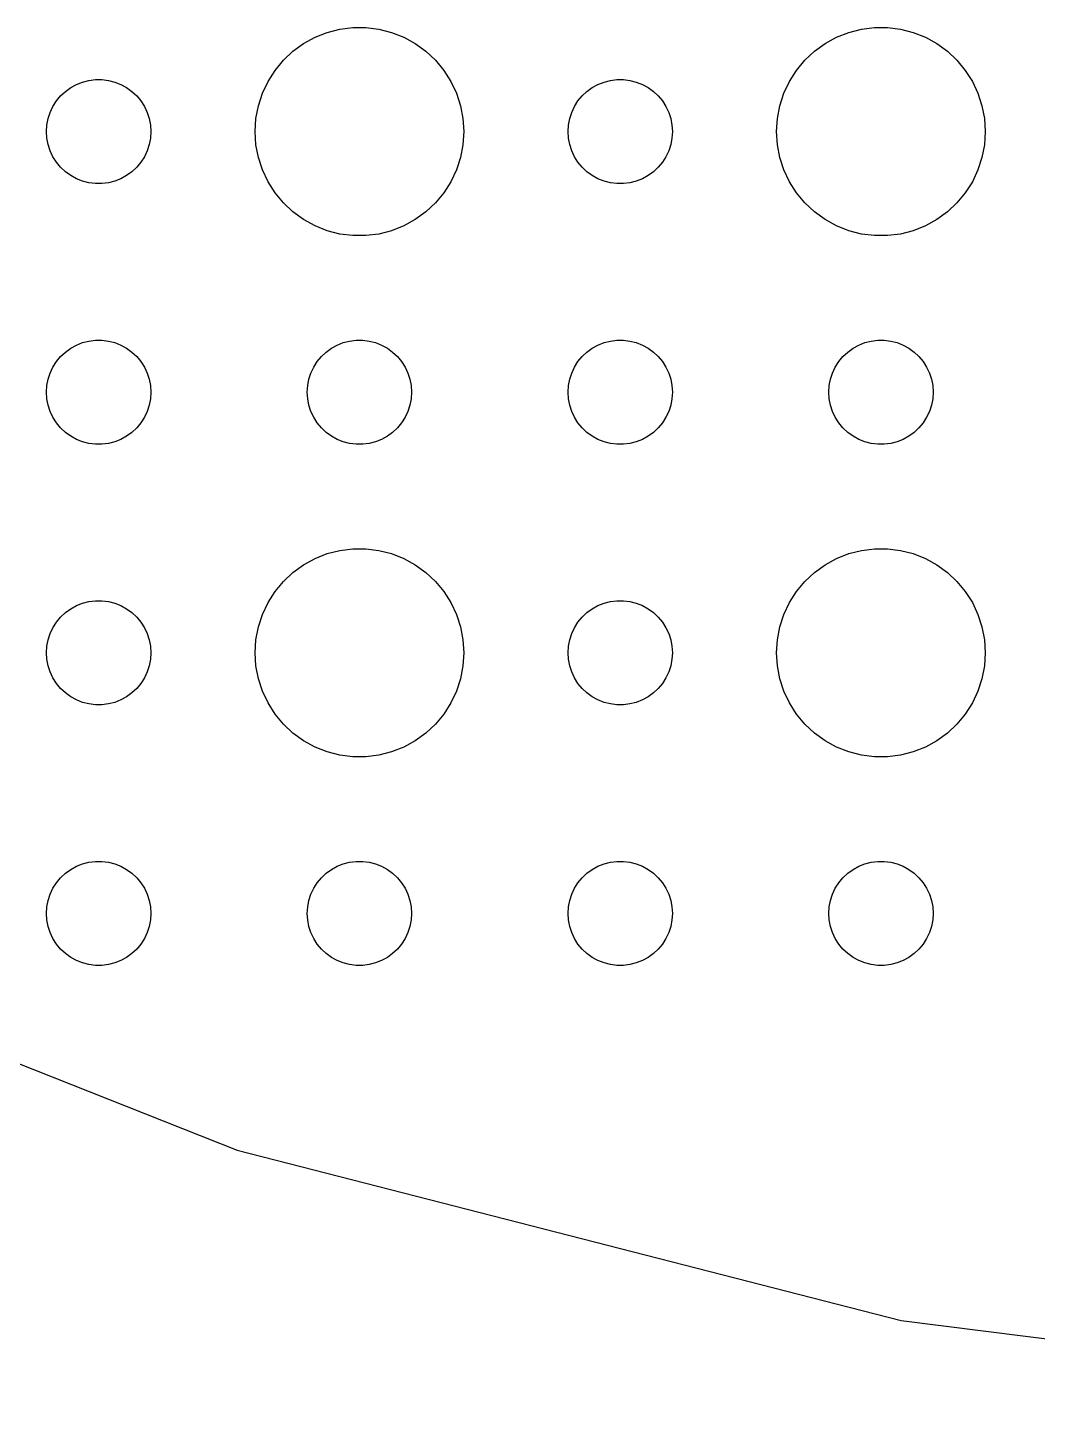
# Model space of a CAD drawing. Header units: metres. Extents: x -157 to 157, y -157 to 157.
# Drawn here: x -54.54 to -25.5, y -156.69 to -117.01 of the extents above; entities that cross this region are included whole.
import ezdxf

# ---------------------------------------------------------------- set-up
doc = ezdxf.new("R2010")
doc.units = ezdxf.units.M

msp = doc.modelspace()

# ---------------------------------------------------------------- linework, layer by layer
for p, q in [((-45.927, -117.147), (-45.5621, -117.053)), ((-45.5621, -117.053), (-45.1884, -117.006)), ((-45.1884, -117.006), (-44.8116, -117.006)), ((-44.8116, -117.006), (-44.4379, -117.053)), ((-44.4379, -117.053), (-44.0729, -117.147)), ((-30.927, -117.147), (-30.5621, -117.053)), ((-30.5621, -117.053), (-30.1884, -117.006)), ((-30.1884, -117.006), (-29.8116, -117.006)), ((-29.8116, -117.006), (-29.4379, -117.053)), ((-29.4379, -117.053), (-29.0729, -117.147)), ((-46.6075, -117.467), (-46.2773, -117.286)), ((-46.2773, -117.286), (-45.927, -117.147)), ((-44.0729, -117.147), (-43.7227, -117.286)), ((-43.7227, -117.286), (-43.3925, -117.467)), ((-31.6075, -117.467), (-31.2773, -117.286)), ((-31.2773, -117.286), (-30.927, -117.147)), ((-29.0729, -117.147), (-28.7227, -117.286)), ((-28.7227, -117.286), (-28.3925, -117.467)), ((-47.1869, -117.946), (-46.9123, -117.688)), ((-46.9123, -117.688), (-46.6075, -117.467)), ((-43.3925, -117.467), (-43.0877, -117.688)), ((-43.0877, -117.688), (-42.8131, -117.946)), ((-32.1869, -117.946), (-31.9123, -117.688)), ((-31.9123, -117.688), (-31.6075, -117.467)), ((-28.3925, -117.467), (-28.0877, -117.688)), ((-28.0877, -117.688), (-27.8131, -117.946)), ((-47.6289, -118.555), (-47.427, -118.237)), ((-47.427, -118.237), (-47.1869, -117.946)), ((-42.8131, -117.946), (-42.5729, -118.237)), ((-42.5729, -118.237), (-42.3711, -118.555)), ((-32.6289, -118.555), (-32.427, -118.237)), ((-32.427, -118.237), (-32.1869, -117.946)), ((-27.8131, -117.946), (-27.5729, -118.237)), ((-27.5729, -118.237), (-27.3711, -118.555)), ((-53.3037, -118.734), (-53.1387, -118.643)), ((-53.1387, -118.643), (-52.9635, -118.573)), ((-52.9635, -118.573), (-52.7811, -118.527)), ((-52.7811, -118.527), (-52.5942, -118.503)), ((-52.5942, -118.503), (-52.4058, -118.503)), ((-52.4058, -118.503), (-52.2189, -118.527)), ((-52.2189, -118.527), (-52.0365, -118.573)), ((-52.0365, -118.573), (-51.8613, -118.643)), ((-51.8613, -118.643), (-51.6963, -118.734)), ((-47.7893, -118.896), (-47.6289, -118.555)), ((-42.3711, -118.555), (-42.2107, -118.896)), ((-38.3037, -118.734), (-38.1387, -118.643)), ((-38.1387, -118.643), (-37.9635, -118.573)), ((-37.9635, -118.573), (-37.7811, -118.527)), ((-37.7811, -118.527), (-37.5942, -118.503)), ((-37.5942, -118.503), (-37.4058, -118.503)), ((-37.4058, -118.503), (-37.2189, -118.527)), ((-37.2189, -118.527), (-37.0365, -118.573)), ((-37.0365, -118.573), (-36.8613, -118.643)), ((-36.8613, -118.643), (-36.6963, -118.734)), ((-32.7893, -118.896), (-32.6289, -118.555)), ((-27.3711, -118.555), (-27.2107, -118.896)), ((-53.7135, -119.118), (-53.5934, -118.973)), ((-53.5934, -118.973), (-53.4561, -118.844)), ((-53.4561, -118.844), (-53.3037, -118.734)), ((-51.6963, -118.734), (-51.5439, -118.844)), ((-51.5439, -118.844), (-51.4065, -118.973)), ((-51.4065, -118.973), (-51.2865, -119.118)), ((-47.9057, -119.254), (-47.7893, -118.896)), ((-42.2107, -118.896), (-42.0942, -119.254)), ((-38.7135, -119.118), (-38.5934, -118.973)), ((-38.5934, -118.973), (-38.4561, -118.844)), ((-38.4561, -118.844), (-38.3037, -118.734)), ((-36.6963, -118.734), (-36.5439, -118.844)), ((-36.5439, -118.844), (-36.4065, -118.973)), ((-36.4065, -118.973), (-36.2865, -119.118)), ((-32.9057, -119.254), (-32.7893, -118.896)), ((-27.2107, -118.896), (-27.0942, -119.254)), ((-53.9529, -119.627), (-53.8947, -119.448)), ((-53.8947, -119.448), (-53.8145, -119.277)), ((-53.8145, -119.277), (-53.7135, -119.118)), ((-51.2865, -119.118), (-51.1855, -119.277)), ((-51.1855, -119.277), (-51.1053, -119.448)), ((-51.1053, -119.448), (-51.0471, -119.627)), ((-47.9763, -119.624), (-47.9057, -119.254)), ((-42.0942, -119.254), (-42.0237, -119.624)), ((-38.9529, -119.627), (-38.8947, -119.448)), ((-38.8947, -119.448), (-38.8145, -119.277)), ((-38.8145, -119.277), (-38.7135, -119.118)), ((-36.2865, -119.118), (-36.1855, -119.277)), ((-36.1855, -119.277), (-36.1053, -119.448)), ((-36.1053, -119.448), (-36.0471, -119.627)), ((-32.9763, -119.624), (-32.9057, -119.254)), ((-27.0942, -119.254), (-27.0237, -119.624)), ((-54, -120), (-53.9882, -119.812)), ((-53.9882, -119.812), (-53.9529, -119.627)), ((-51.0471, -119.627), (-51.0118, -119.812)), ((-51.0118, -119.812), (-51, -120)), ((-48, -120), (-47.9763, -119.624)), ((-42.0237, -119.624), (-42, -120)), ((-39, -120), (-38.9882, -119.812)), ((-38.9882, -119.812), (-38.9529, -119.627)), ((-36.0471, -119.627), (-36.0118, -119.812)), ((-36.0118, -119.812), (-36, -120)), ((-33, -120), (-32.9763, -119.624)), ((-27.0237, -119.624), (-27, -120)), ((-53.9882, -120.188), (-54, -120)), ((-53.9529, -120.373), (-53.9882, -120.188)), ((-51.0118, -120.188), (-51.0471, -120.373)), ((-51, -120), (-51.0118, -120.188)), ((-47.9763, -120.376), (-48, -120)), ((-42, -120), (-42.0237, -120.376)), ((-38.9882, -120.188), (-39, -120)), ((-38.9529, -120.373), (-38.9882, -120.188)), ((-36.0118, -120.188), (-36.0471, -120.373)), ((-36, -120), (-36.0118, -120.188)), ((-32.9763, -120.376), (-33, -120)), ((-27, -120), (-27.0237, -120.376)), ((-53.8947, -120.552), (-53.9529, -120.373)), ((-53.8145, -120.723), (-53.8947, -120.552)), ((-51.1053, -120.552), (-51.1855, -120.723)), ((-51.0471, -120.373), (-51.1053, -120.552)), ((-47.9057, -120.746), (-47.9763, -120.376)), ((-42.0237, -120.376), (-42.0942, -120.746)), ((-38.8947, -120.552), (-38.9529, -120.373)), ((-38.8145, -120.723), (-38.8947, -120.552)), ((-36.1053, -120.552), (-36.1855, -120.723)), ((-36.0471, -120.373), (-36.1053, -120.552)), ((-32.9057, -120.746), (-32.9763, -120.376)), ((-27.0237, -120.376), (-27.0942, -120.746)), ((-53.7135, -120.882), (-53.8145, -120.723)), ((-53.5934, -121.027), (-53.7135, -120.882)), ((-53.4561, -121.156), (-53.5934, -121.027)), ((-51.4065, -121.027), (-51.5439, -121.156)), ((-51.2865, -120.882), (-51.4065, -121.027)), ((-51.1855, -120.723), (-51.2865, -120.882)), ((-47.7893, -121.104), (-47.9057, -120.746)), ((-42.0942, -120.746), (-42.2107, -121.104)), ((-38.7135, -120.882), (-38.8145, -120.723)), ((-38.5934, -121.027), (-38.7135, -120.882)), ((-38.4561, -121.156), (-38.5934, -121.027)), ((-36.4065, -121.027), (-36.5439, -121.156)), ((-36.2865, -120.882), (-36.4065, -121.027)), ((-36.1855, -120.723), (-36.2865, -120.882)), ((-32.7893, -121.104), (-32.9057, -120.746)), ((-27.0942, -120.746), (-27.2107, -121.104)), ((-53.3037, -121.266), (-53.4561, -121.156)), ((-53.1387, -121.357), (-53.3037, -121.266)), ((-52.9635, -121.427), (-53.1387, -121.357)), ((-52.7811, -121.473), (-52.9635, -121.427)), ((-52.0365, -121.427), (-52.2189, -121.473)), ((-51.8613, -121.357), (-52.0365, -121.427)), ((-51.6963, -121.266), (-51.8613, -121.357)), ((-51.5439, -121.156), (-51.6963, -121.266)), ((-47.6289, -121.445), (-47.7893, -121.104)), ((-42.2107, -121.104), (-42.3711, -121.445)), ((-38.3037, -121.266), (-38.4561, -121.156)), ((-38.1387, -121.357), (-38.3037, -121.266)), ((-37.9635, -121.427), (-38.1387, -121.357)), ((-37.7811, -121.473), (-37.9635, -121.427)), ((-37.0365, -121.427), (-37.2189, -121.473)), ((-36.8613, -121.357), (-37.0365, -121.427)), ((-36.6963, -121.266), (-36.8613, -121.357)), ((-36.5439, -121.156), (-36.6963, -121.266)), ((-32.6289, -121.445), (-32.7893, -121.104)), ((-27.2107, -121.104), (-27.3711, -121.445)), ((-52.5942, -121.497), (-52.7811, -121.473)), ((-52.4058, -121.497), (-52.5942, -121.497)), ((-52.2189, -121.473), (-52.4058, -121.497)), ((-47.427, -121.763), (-47.6289, -121.445)), ((-47.1869, -122.054), (-47.427, -121.763)), ((-42.5729, -121.763), (-42.8131, -122.054)), ((-42.3711, -121.445), (-42.5729, -121.763)), ((-37.5942, -121.497), (-37.7811, -121.473)), ((-37.4058, -121.497), (-37.5942, -121.497)), ((-37.2189, -121.473), (-37.4058, -121.497)), ((-32.427, -121.763), (-32.6289, -121.445)), ((-32.1869, -122.054), (-32.427, -121.763)), ((-27.5729, -121.763), (-27.8131, -122.054)), ((-27.3711, -121.445), (-27.5729, -121.763)), ((-46.9123, -122.312), (-47.1869, -122.054)), ((-42.8131, -122.054), (-43.0877, -122.312)), ((-31.9123, -122.312), (-32.1869, -122.054)), ((-27.8131, -122.054), (-28.0877, -122.312)), ((-46.6075, -122.533), (-46.9123, -122.312)), ((-46.2773, -122.714), (-46.6075, -122.533)), ((-43.3925, -122.533), (-43.7227, -122.714)), ((-43.0877, -122.312), (-43.3925, -122.533)), ((-31.6075, -122.533), (-31.9123, -122.312)), ((-31.2773, -122.714), (-31.6075, -122.533)), ((-28.3925, -122.533), (-28.7227, -122.714)), ((-28.0877, -122.312), (-28.3925, -122.533)), ((-45.927, -122.853), (-46.2773, -122.714)), ((-45.5621, -122.947), (-45.927, -122.853)), ((-45.1884, -122.994), (-45.5621, -122.947)), ((-44.8116, -122.994), (-45.1884, -122.994)), ((-44.4379, -122.947), (-44.8116, -122.994)), ((-44.0729, -122.853), (-44.4379, -122.947)), ((-43.7227, -122.714), (-44.0729, -122.853)), ((-30.927, -122.853), (-31.2773, -122.714)), ((-30.5621, -122.947), (-30.927, -122.853)), ((-30.1884, -122.994), (-30.5621, -122.947)), ((-29.8116, -122.994), (-30.1884, -122.994)), ((-29.4379, -122.947), (-29.8116, -122.994)), ((-29.0729, -122.853), (-29.4379, -122.947)), ((-28.7227, -122.714), (-29.0729, -122.853)), ((-53.3037, -126.234), (-53.1387, -126.143)), ((-53.1387, -126.143), (-52.9635, -126.073)), ((-52.9635, -126.073), (-52.7811, -126.027)), ((-52.7811, -126.027), (-52.5942, -126.003)), ((-52.5942, -126.003), (-52.4058, -126.003)), ((-52.4058, -126.003), (-52.2189, -126.027)), ((-52.2189, -126.027), (-52.0365, -126.073)), ((-52.0365, -126.073), (-51.8613, -126.143)), ((-51.8613, -126.143), (-51.6963, -126.234)), ((-45.8037, -126.234), (-45.6387, -126.143)), ((-45.6387, -126.143), (-45.4635, -126.073)), ((-45.4635, -126.073), (-45.2811, -126.027)), ((-45.2811, -126.027), (-45.0942, -126.003)), ((-45.0942, -126.003), (-44.9058, -126.003)), ((-44.9058, -126.003), (-44.7189, -126.027)), ((-44.7189, -126.027), (-44.5365, -126.073)), ((-44.5365, -126.073), (-44.3613, -126.143)), ((-44.3613, -126.143), (-44.1963, -126.234)), ((-38.3037, -126.234), (-38.1387, -126.143)), ((-38.1387, -126.143), (-37.9635, -126.073)), ((-37.9635, -126.073), (-37.7811, -126.027)), ((-37.7811, -126.027), (-37.5942, -126.003)), ((-37.5942, -126.003), (-37.4058, -126.003)), ((-37.4058, -126.003), (-37.2189, -126.027)), ((-37.2189, -126.027), (-37.0365, -126.073)), ((-37.0365, -126.073), (-36.8613, -126.143)), ((-36.8613, -126.143), (-36.6963, -126.234)), ((-30.8037, -126.234), (-30.6387, -126.143)), ((-30.6387, -126.143), (-30.4635, -126.073)), ((-30.4635, -126.073), (-30.2811, -126.027)), ((-30.2811, -126.027), (-30.0942, -126.003)), ((-30.0942, -126.003), (-29.9058, -126.003)), ((-29.9058, -126.003), (-29.7189, -126.027)), ((-29.7189, -126.027), (-29.5365, -126.073)), ((-29.5365, -126.073), (-29.3613, -126.143)), ((-29.3613, -126.143), (-29.1963, -126.234)), ((-53.7135, -126.618), (-53.5934, -126.473)), ((-53.5934, -126.473), (-53.4561, -126.344)), ((-53.4561, -126.344), (-53.3037, -126.234)), ((-51.6963, -126.234), (-51.5439, -126.344)), ((-51.5439, -126.344), (-51.4065, -126.473)), ((-51.4065, -126.473), (-51.2865, -126.618)), ((-46.2135, -126.618), (-46.0934, -126.473)), ((-46.0934, -126.473), (-45.9561, -126.344)), ((-45.9561, -126.344), (-45.8037, -126.234)), ((-44.1963, -126.234), (-44.0439, -126.344)), ((-44.0439, -126.344), (-43.9065, -126.473)), ((-43.9065, -126.473), (-43.7865, -126.618)), ((-38.7135, -126.618), (-38.5934, -126.473)), ((-38.5934, -126.473), (-38.4561, -126.344)), ((-38.4561, -126.344), (-38.3037, -126.234)), ((-36.6963, -126.234), (-36.5439, -126.344)), ((-36.5439, -126.344), (-36.4065, -126.473)), ((-36.4065, -126.473), (-36.2865, -126.618)), ((-31.2135, -126.618), (-31.0934, -126.473)), ((-31.0934, -126.473), (-30.9561, -126.344)), ((-30.9561, -126.344), (-30.8037, -126.234)), ((-29.1963, -126.234), (-29.0439, -126.344)), ((-29.0439, -126.344), (-28.9065, -126.473)), ((-28.9065, -126.473), (-28.7865, -126.618)), ((-53.9529, -127.127), (-53.8947, -126.948)), ((-53.8947, -126.948), (-53.8145, -126.777)), ((-53.8145, -126.777), (-53.7135, -126.618)), ((-51.2865, -126.618), (-51.1855, -126.777)), ((-51.1855, -126.777), (-51.1053, -126.948)), ((-51.1053, -126.948), (-51.0471, -127.127)), ((-46.4529, -127.127), (-46.3947, -126.948)), ((-46.3947, -126.948), (-46.3145, -126.777)), ((-46.3145, -126.777), (-46.2135, -126.618)), ((-43.7865, -126.618), (-43.6855, -126.777)), ((-43.6855, -126.777), (-43.6053, -126.948)), ((-43.6053, -126.948), (-43.5471, -127.127)), ((-38.9529, -127.127), (-38.8947, -126.948)), ((-38.8947, -126.948), (-38.8145, -126.777)), ((-38.8145, -126.777), (-38.7135, -126.618)), ((-36.2865, -126.618), (-36.1855, -126.777)), ((-36.1855, -126.777), (-36.1053, -126.948)), ((-36.1053, -126.948), (-36.0471, -127.127)), ((-31.4529, -127.127), (-31.3947, -126.948)), ((-31.3947, -126.948), (-31.3145, -126.777)), ((-31.3145, -126.777), (-31.2135, -126.618)), ((-28.7865, -126.618), (-28.6855, -126.777)), ((-28.6855, -126.777), (-28.6053, -126.948)), ((-28.6053, -126.948), (-28.5471, -127.127)), ((-54, -127.5), (-53.9882, -127.312)), ((-53.9882, -127.312), (-53.9529, -127.127)), ((-51.0471, -127.127), (-51.0118, -127.312)), ((-51.0118, -127.312), (-51, -127.5)), ((-46.5, -127.5), (-46.4882, -127.312)), ((-46.4882, -127.312), (-46.4529, -127.127)), ((-43.5471, -127.127), (-43.5118, -127.312)), ((-43.5118, -127.312), (-43.5, -127.5)), ((-39, -127.5), (-38.9882, -127.312)), ((-38.9882, -127.312), (-38.9529, -127.127)), ((-36.0471, -127.127), (-36.0118, -127.312)), ((-36.0118, -127.312), (-36, -127.5)), ((-31.5, -127.5), (-31.4882, -127.312)), ((-31.4882, -127.312), (-31.4529, -127.127)), ((-28.5471, -127.127), (-28.5118, -127.312)), ((-28.5118, -127.312), (-28.5, -127.5)), ((-53.9882, -127.688), (-54, -127.5)), ((-53.9529, -127.873), (-53.9882, -127.688)), ((-51.0118, -127.688), (-51.0471, -127.873)), ((-51, -127.5), (-51.0118, -127.688)), ((-46.4882, -127.688), (-46.5, -127.5)), ((-46.4529, -127.873), (-46.4882, -127.688)), ((-43.5118, -127.688), (-43.5471, -127.873)), ((-43.5, -127.5), (-43.5118, -127.688)), ((-38.9882, -127.688), (-39, -127.5)), ((-38.9529, -127.873), (-38.9882, -127.688)), ((-36.0118, -127.688), (-36.0471, -127.873)), ((-36, -127.5), (-36.0118, -127.688)), ((-31.4882, -127.688), (-31.5, -127.5)), ((-31.4529, -127.873), (-31.4882, -127.688)), ((-28.5118, -127.688), (-28.5471, -127.873)), ((-28.5, -127.5), (-28.5118, -127.688)), ((-53.8947, -128.052), (-53.9529, -127.873)), ((-53.8145, -128.223), (-53.8947, -128.052)), ((-51.1053, -128.052), (-51.1855, -128.223)), ((-51.0471, -127.873), (-51.1053, -128.052)), ((-46.3947, -128.052), (-46.4529, -127.873)), ((-46.3145, -128.223), (-46.3947, -128.052)), ((-43.6053, -128.052), (-43.6855, -128.223)), ((-43.5471, -127.873), (-43.6053, -128.052)), ((-38.8947, -128.052), (-38.9529, -127.873)), ((-38.8145, -128.223), (-38.8947, -128.052)), ((-36.1053, -128.052), (-36.1855, -128.223)), ((-36.0471, -127.873), (-36.1053, -128.052)), ((-31.3947, -128.052), (-31.4529, -127.873)), ((-31.3145, -128.223), (-31.3947, -128.052)), ((-28.6053, -128.052), (-28.6855, -128.223)), ((-28.5471, -127.873), (-28.6053, -128.052)), ((-53.7135, -128.382), (-53.8145, -128.223)), ((-53.5934, -128.527), (-53.7135, -128.382)), ((-53.4561, -128.656), (-53.5934, -128.527)), ((-51.4065, -128.527), (-51.5439, -128.656)), ((-51.2865, -128.382), (-51.4065, -128.527)), ((-51.1855, -128.223), (-51.2865, -128.382)), ((-46.2135, -128.382), (-46.3145, -128.223)), ((-46.0934, -128.527), (-46.2135, -128.382)), ((-45.9561, -128.656), (-46.0934, -128.527)), ((-43.9065, -128.527), (-44.0439, -128.656)), ((-43.7865, -128.382), (-43.9065, -128.527)), ((-43.6855, -128.223), (-43.7865, -128.382)), ((-38.7135, -128.382), (-38.8145, -128.223)), ((-38.5934, -128.527), (-38.7135, -128.382)), ((-38.4561, -128.656), (-38.5934, -128.527)), ((-36.4065, -128.527), (-36.5439, -128.656)), ((-36.2865, -128.382), (-36.4065, -128.527)), ((-36.1855, -128.223), (-36.2865, -128.382)), ((-31.2135, -128.382), (-31.3145, -128.223)), ((-31.0934, -128.527), (-31.2135, -128.382)), ((-30.9561, -128.656), (-31.0934, -128.527)), ((-28.9065, -128.527), (-29.0439, -128.656)), ((-28.7865, -128.382), (-28.9065, -128.527)), ((-28.6855, -128.223), (-28.7865, -128.382)), ((-53.3037, -128.766), (-53.4561, -128.656)), ((-53.1387, -128.857), (-53.3037, -128.766)), ((-52.9635, -128.927), (-53.1387, -128.857)), ((-52.7811, -128.973), (-52.9635, -128.927)), ((-52.0365, -128.927), (-52.2189, -128.973)), ((-51.8613, -128.857), (-52.0365, -128.927)), ((-51.6963, -128.766), (-51.8613, -128.857)), ((-51.5439, -128.656), (-51.6963, -128.766)), ((-45.8037, -128.766), (-45.9561, -128.656)), ((-45.6387, -128.857), (-45.8037, -128.766)), ((-45.4635, -128.927), (-45.6387, -128.857)), ((-45.2811, -128.973), (-45.4635, -128.927)), ((-44.5365, -128.927), (-44.7189, -128.973)), ((-44.3613, -128.857), (-44.5365, -128.927)), ((-44.1963, -128.766), (-44.3613, -128.857)), ((-44.0439, -128.656), (-44.1963, -128.766)), ((-38.3037, -128.766), (-38.4561, -128.656)), ((-38.1387, -128.857), (-38.3037, -128.766)), ((-37.9635, -128.927), (-38.1387, -128.857)), ((-37.7811, -128.973), (-37.9635, -128.927)), ((-37.0365, -128.927), (-37.2189, -128.973)), ((-36.8613, -128.857), (-37.0365, -128.927)), ((-36.6963, -128.766), (-36.8613, -128.857)), ((-36.5439, -128.656), (-36.6963, -128.766)), ((-30.8037, -128.766), (-30.9561, -128.656)), ((-30.6387, -128.857), (-30.8037, -128.766)), ((-30.4635, -128.927), (-30.6387, -128.857)), ((-30.2811, -128.973), (-30.4635, -128.927)), ((-29.5365, -128.927), (-29.7189, -128.973)), ((-29.3613, -128.857), (-29.5365, -128.927)), ((-29.1963, -128.766), (-29.3613, -128.857)), ((-29.0439, -128.656), (-29.1963, -128.766)), ((-52.5942, -128.997), (-52.7811, -128.973)), ((-52.4058, -128.997), (-52.5942, -128.997)), ((-52.2189, -128.973), (-52.4058, -128.997)), ((-45.0942, -128.997), (-45.2811, -128.973)), ((-44.9058, -128.997), (-45.0942, -128.997)), ((-44.7189, -128.973), (-44.9058, -128.997)), ((-37.5942, -128.997), (-37.7811, -128.973)), ((-37.4058, -128.997), (-37.5942, -128.997)), ((-37.2189, -128.973), (-37.4058, -128.997)), ((-30.0942, -128.997), (-30.2811, -128.973)), ((-29.9058, -128.997), (-30.0942, -128.997)), ((-29.7189, -128.973), (-29.9058, -128.997)), ((-46.2773, -132.286), (-45.927, -132.147)), ((-45.927, -132.147), (-45.5621, -132.053)), ((-45.5621, -132.053), (-45.1884, -132.006)), ((-45.1884, -132.006), (-44.8116, -132.006)), ((-44.8116, -132.006), (-44.4379, -132.053)), ((-44.4379, -132.053), (-44.0729, -132.147)), ((-44.0729, -132.147), (-43.7227, -132.286)), ((-31.2773, -132.286), (-30.927, -132.147)), ((-30.927, -132.147), (-30.5621, -132.053)), ((-30.5621, -132.053), (-30.1884, -132.006)), ((-30.1884, -132.006), (-29.8116, -132.006)), ((-29.8116, -132.006), (-29.4379, -132.053)), ((-29.4379, -132.053), (-29.0729, -132.147)), ((-29.0729, -132.147), (-28.7227, -132.286)), ((-46.9123, -132.688), (-46.6075, -132.467)), ((-46.6075, -132.467), (-46.2773, -132.286)), ((-43.7227, -132.286), (-43.3925, -132.467)), ((-43.3925, -132.467), (-43.0877, -132.688)), ((-31.9123, -132.688), (-31.6075, -132.467)), ((-31.6075, -132.467), (-31.2773, -132.286)), ((-28.7227, -132.286), (-28.3925, -132.467)), ((-28.3925, -132.467), (-28.0877, -132.688)), ((-47.1869, -132.946), (-46.9123, -132.688)), ((-43.0877, -132.688), (-42.8131, -132.946)), ((-32.1869, -132.946), (-31.9123, -132.688)), ((-28.0877, -132.688), (-27.8131, -132.946)), ((-47.6289, -133.555), (-47.427, -133.237)), ((-47.427, -133.237), (-47.1869, -132.946)), ((-42.8131, -132.946), (-42.5729, -133.237)), ((-42.5729, -133.237), (-42.3711, -133.555)), ((-32.6289, -133.555), (-32.427, -133.237)), ((-32.427, -133.237), (-32.1869, -132.946)), ((-27.8131, -132.946), (-27.5729, -133.237)), ((-27.5729, -133.237), (-27.3711, -133.555)), ((-53.4561, -133.844), (-53.3037, -133.734)), ((-53.3037, -133.734), (-53.1387, -133.643)), ((-53.1387, -133.643), (-52.9635, -133.573)), ((-52.9635, -133.573), (-52.7811, -133.527)), ((-52.7811, -133.527), (-52.5942, -133.503)), ((-52.5942, -133.503), (-52.4058, -133.503)), ((-52.4058, -133.503), (-52.2189, -133.527)), ((-52.2189, -133.527), (-52.0365, -133.573)), ((-52.0365, -133.573), (-51.8613, -133.643)), ((-51.8613, -133.643), (-51.6963, -133.734)), ((-51.6963, -133.734), (-51.5439, -133.844)), ((-47.7893, -133.896), (-47.6289, -133.555)), ((-42.3711, -133.555), (-42.2107, -133.896)), ((-38.4561, -133.844), (-38.3037, -133.734)), ((-38.3037, -133.734), (-38.1387, -133.643)), ((-38.1387, -133.643), (-37.9635, -133.573)), ((-37.9635, -133.573), (-37.7811, -133.527)), ((-37.7811, -133.527), (-37.5942, -133.503)), ((-37.5942, -133.503), (-37.4058, -133.503)), ((-37.4058, -133.503), (-37.2189, -133.527)), ((-37.2189, -133.527), (-37.0365, -133.573)), ((-37.0365, -133.573), (-36.8613, -133.643)), ((-36.8613, -133.643), (-36.6963, -133.734)), ((-36.6963, -133.734), (-36.5439, -133.844)), ((-32.7893, -133.896), (-32.6289, -133.555)), ((-27.3711, -133.555), (-27.2107, -133.896)), ((-53.8145, -134.277), (-53.7135, -134.118)), ((-53.7135, -134.118), (-53.5934, -133.973)), ((-53.5934, -133.973), (-53.4561, -133.844)), ((-51.5439, -133.844), (-51.4065, -133.973)), ((-51.4065, -133.973), (-51.2865, -134.118)), ((-51.2865, -134.118), (-51.1855, -134.277)), ((-47.9057, -134.254), (-47.7893, -133.896)), ((-42.2107, -133.896), (-42.0942, -134.254)), ((-38.8145, -134.277), (-38.7135, -134.118)), ((-38.7135, -134.118), (-38.5934, -133.973)), ((-38.5934, -133.973), (-38.4561, -133.844)), ((-36.5439, -133.844), (-36.4065, -133.973)), ((-36.4065, -133.973), (-36.2865, -134.118)), ((-36.2865, -134.118), (-36.1855, -134.277)), ((-32.9057, -134.254), (-32.7893, -133.896)), ((-27.2107, -133.896), (-27.0942, -134.254)), ((-53.9529, -134.627), (-53.8947, -134.448)), ((-53.8947, -134.448), (-53.8145, -134.277)), ((-51.1855, -134.277), (-51.1053, -134.448)), ((-51.1053, -134.448), (-51.0471, -134.627)), ((-47.9763, -134.624), (-47.9057, -134.254)), ((-42.0942, -134.254), (-42.0237, -134.624)), ((-38.9529, -134.627), (-38.8947, -134.448)), ((-38.8947, -134.448), (-38.8145, -134.277)), ((-36.1855, -134.277), (-36.1053, -134.448)), ((-36.1053, -134.448), (-36.0471, -134.627)), ((-32.9763, -134.624), (-32.9057, -134.254)), ((-27.0942, -134.254), (-27.0237, -134.624)), ((-54, -135), (-53.9882, -134.812)), ((-53.9882, -134.812), (-53.9529, -134.627)), ((-51.0471, -134.627), (-51.0118, -134.812)), ((-51.0118, -134.812), (-51, -135)), ((-48, -135), (-47.9763, -134.624)), ((-42.0237, -134.624), (-42, -135)), ((-39, -135), (-38.9882, -134.812)), ((-38.9882, -134.812), (-38.9529, -134.627)), ((-36.0471, -134.627), (-36.0118, -134.812)), ((-36.0118, -134.812), (-36, -135)), ((-33, -135), (-32.9763, -134.624)), ((-27.0237, -134.624), (-27, -135)), ((-53.9882, -135.188), (-54, -135)), ((-53.9529, -135.373), (-53.9882, -135.188)), ((-51.0118, -135.188), (-51.0471, -135.373)), ((-51, -135), (-51.0118, -135.188)), ((-47.9763, -135.376), (-48, -135)), ((-42, -135), (-42.0237, -135.376)), ((-38.9882, -135.188), (-39, -135)), ((-38.9529, -135.373), (-38.9882, -135.188)), ((-36.0118, -135.188), (-36.0471, -135.373)), ((-36, -135), (-36.0118, -135.188)), ((-32.9763, -135.376), (-33, -135)), ((-27, -135), (-27.0237, -135.376)), ((-53.8947, -135.552), (-53.9529, -135.373)), ((-53.8145, -135.723), (-53.8947, -135.552)), ((-51.1053, -135.552), (-51.1855, -135.723)), ((-51.0471, -135.373), (-51.1053, -135.552)), ((-47.9057, -135.746), (-47.9763, -135.376)), ((-42.0237, -135.376), (-42.0942, -135.746)), ((-38.8947, -135.552), (-38.9529, -135.373)), ((-38.8145, -135.723), (-38.8947, -135.552)), ((-36.1053, -135.552), (-36.1855, -135.723)), ((-36.0471, -135.373), (-36.1053, -135.552)), ((-32.9057, -135.746), (-32.9763, -135.376)), ((-27.0237, -135.376), (-27.0942, -135.746)), ((-53.7135, -135.882), (-53.8145, -135.723)), ((-53.5934, -136.027), (-53.7135, -135.882)), ((-53.4561, -136.156), (-53.5934, -136.027)), ((-51.4065, -136.027), (-51.5439, -136.156)), ((-51.2865, -135.882), (-51.4065, -136.027)), ((-51.1855, -135.723), (-51.2865, -135.882)), ((-47.7893, -136.104), (-47.9057, -135.746)), ((-47.6289, -136.445), (-47.7893, -136.104)), ((-42.2107, -136.104), (-42.3711, -136.445)), ((-42.0942, -135.746), (-42.2107, -136.104)), ((-38.7135, -135.882), (-38.8145, -135.723)), ((-38.5934, -136.027), (-38.7135, -135.882)), ((-38.4561, -136.156), (-38.5934, -136.027)), ((-36.4065, -136.027), (-36.5439, -136.156)), ((-36.2865, -135.882), (-36.4065, -136.027)), ((-36.1855, -135.723), (-36.2865, -135.882)), ((-32.7893, -136.104), (-32.9057, -135.746)), ((-32.6289, -136.445), (-32.7893, -136.104)), ((-27.2107, -136.104), (-27.3711, -136.445)), ((-27.0942, -135.746), (-27.2107, -136.104)), ((-53.3037, -136.266), (-53.4561, -136.156)), ((-53.1387, -136.357), (-53.3037, -136.266)), ((-52.9635, -136.427), (-53.1387, -136.357)), ((-52.7811, -136.473), (-52.9635, -136.427)), ((-52.5942, -136.497), (-52.7811, -136.473)), ((-52.4058, -136.497), (-52.5942, -136.497)), ((-52.2189, -136.473), (-52.4058, -136.497)), ((-52.0365, -136.427), (-52.2189, -136.473)), ((-51.8613, -136.357), (-52.0365, -136.427)), ((-51.6963, -136.266), (-51.8613, -136.357)), ((-51.5439, -136.156), (-51.6963, -136.266)), ((-47.427, -136.763), (-47.6289, -136.445)), ((-42.3711, -136.445), (-42.5729, -136.763)), ((-38.3037, -136.266), (-38.4561, -136.156)), ((-38.1387, -136.357), (-38.3037, -136.266)), ((-37.9635, -136.427), (-38.1387, -136.357)), ((-37.7811, -136.473), (-37.9635, -136.427)), ((-37.5942, -136.497), (-37.7811, -136.473)), ((-37.4058, -136.497), (-37.5942, -136.497)), ((-37.2189, -136.473), (-37.4058, -136.497)), ((-37.0365, -136.427), (-37.2189, -136.473)), ((-36.8613, -136.357), (-37.0365, -136.427)), ((-36.6963, -136.266), (-36.8613, -136.357)), ((-36.5439, -136.156), (-36.6963, -136.266)), ((-32.427, -136.763), (-32.6289, -136.445)), ((-27.3711, -136.445), (-27.5729, -136.763)), ((-47.1869, -137.054), (-47.427, -136.763)), ((-42.5729, -136.763), (-42.8131, -137.054)), ((-32.1869, -137.054), (-32.427, -136.763)), ((-27.5729, -136.763), (-27.8131, -137.054)), ((-46.9123, -137.312), (-47.1869, -137.054)), ((-42.8131, -137.054), (-43.0877, -137.312)), ((-31.9123, -137.312), (-32.1869, -137.054)), ((-27.8131, -137.054), (-28.0877, -137.312)), ((-46.6075, -137.533), (-46.9123, -137.312)), ((-46.2773, -137.714), (-46.6075, -137.533)), ((-43.3925, -137.533), (-43.7227, -137.714)), ((-43.0877, -137.312), (-43.3925, -137.533)), ((-31.6075, -137.533), (-31.9123, -137.312)), ((-31.2773, -137.714), (-31.6075, -137.533)), ((-28.3925, -137.533), (-28.7227, -137.714)), ((-28.0877, -137.312), (-28.3925, -137.533)), ((-45.927, -137.853), (-46.2773, -137.714)), ((-45.5621, -137.947), (-45.927, -137.853)), ((-45.1884, -137.994), (-45.5621, -137.947)), ((-44.8116, -137.994), (-45.1884, -137.994)), ((-44.4379, -137.947), (-44.8116, -137.994)), ((-44.0729, -137.853), (-44.4379, -137.947)), ((-43.7227, -137.714), (-44.0729, -137.853)), ((-30.927, -137.853), (-31.2773, -137.714)), ((-30.5621, -137.947), (-30.927, -137.853)), ((-30.1884, -137.994), (-30.5621, -137.947)), ((-29.8116, -137.994), (-30.1884, -137.994)), ((-29.4379, -137.947), (-29.8116, -137.994)), ((-29.0729, -137.853), (-29.4379, -137.947)), ((-28.7227, -137.714), (-29.0729, -137.853)), ((-53.4561, -141.344), (-53.3037, -141.234)), ((-53.3037, -141.234), (-53.1387, -141.143)), ((-53.1387, -141.143), (-52.9635, -141.073)), ((-52.9635, -141.073), (-52.7811, -141.027)), ((-52.7811, -141.027), (-52.5942, -141.003)), ((-52.5942, -141.003), (-52.4058, -141.003)), ((-52.4058, -141.003), (-52.2189, -141.027)), ((-52.2189, -141.027), (-52.0365, -141.073)), ((-52.0365, -141.073), (-51.8613, -141.143)), ((-51.8613, -141.143), (-51.6963, -141.234)), ((-51.6963, -141.234), (-51.5439, -141.344)), ((-45.9561, -141.344), (-45.8037, -141.234)), ((-45.8037, -141.234), (-45.6387, -141.143)), ((-45.6387, -141.143), (-45.4635, -141.073)), ((-45.4635, -141.073), (-45.2811, -141.027)), ((-45.2811, -141.027), (-45.0942, -141.003)), ((-45.0942, -141.003), (-44.9058, -141.003)), ((-44.9058, -141.003), (-44.7189, -141.027)), ((-44.7189, -141.027), (-44.5365, -141.073)), ((-44.5365, -141.073), (-44.3613, -141.143)), ((-44.3613, -141.143), (-44.1963, -141.234)), ((-44.1963, -141.234), (-44.0439, -141.344)), ((-38.4561, -141.344), (-38.3037, -141.234)), ((-38.3037, -141.234), (-38.1387, -141.143)), ((-38.1387, -141.143), (-37.9635, -141.073)), ((-37.9635, -141.073), (-37.7811, -141.027)), ((-37.7811, -141.027), (-37.5942, -141.003)), ((-37.5942, -141.003), (-37.4058, -141.003)), ((-37.4058, -141.003), (-37.2189, -141.027)), ((-37.2189, -141.027), (-37.0365, -141.073)), ((-37.0365, -141.073), (-36.8613, -141.143)), ((-36.8613, -141.143), (-36.6963, -141.234)), ((-36.6963, -141.234), (-36.5439, -141.344)), ((-30.9561, -141.344), (-30.8037, -141.234)), ((-30.8037, -141.234), (-30.6387, -141.143)), ((-30.6387, -141.143), (-30.4635, -141.073)), ((-30.4635, -141.073), (-30.2811, -141.027)), ((-30.2811, -141.027), (-30.0942, -141.003)), ((-30.0942, -141.003), (-29.9058, -141.003)), ((-29.9058, -141.003), (-29.7189, -141.027)), ((-29.7189, -141.027), (-29.5365, -141.073)), ((-29.5365, -141.073), (-29.3613, -141.143)), ((-29.3613, -141.143), (-29.1963, -141.234)), ((-29.1963, -141.234), (-29.0439, -141.344)), ((-53.8145, -141.777), (-53.7135, -141.618)), ((-53.7135, -141.618), (-53.5934, -141.473)), ((-53.5934, -141.473), (-53.4561, -141.344)), ((-51.5439, -141.344), (-51.4065, -141.473)), ((-51.4065, -141.473), (-51.2865, -141.618)), ((-51.2865, -141.618), (-51.1855, -141.777)), ((-46.3145, -141.777), (-46.2135, -141.618)), ((-46.2135, -141.618), (-46.0934, -141.473)), ((-46.0934, -141.473), (-45.9561, -141.344)), ((-44.0439, -141.344), (-43.9065, -141.473)), ((-43.9065, -141.473), (-43.7865, -141.618)), ((-43.7865, -141.618), (-43.6855, -141.777)), ((-38.8145, -141.777), (-38.7135, -141.618)), ((-38.7135, -141.618), (-38.5934, -141.473)), ((-38.5934, -141.473), (-38.4561, -141.344)), ((-36.5439, -141.344), (-36.4065, -141.473)), ((-36.4065, -141.473), (-36.2865, -141.618)), ((-36.2865, -141.618), (-36.1855, -141.777)), ((-31.3145, -141.777), (-31.2135, -141.618)), ((-31.2135, -141.618), (-31.0934, -141.473)), ((-31.0934, -141.473), (-30.9561, -141.344)), ((-29.0439, -141.344), (-28.9065, -141.473)), ((-28.9065, -141.473), (-28.7865, -141.618)), ((-28.7865, -141.618), (-28.6855, -141.777)), ((-66.8474, -142.058), (-48.5157, -149.316)), ((-53.9529, -142.127), (-53.8947, -141.948)), ((-53.8947, -141.948), (-53.8145, -141.777)), ((-51.1855, -141.777), (-51.1053, -141.948)), ((-51.1053, -141.948), (-51.0471, -142.127)), ((-46.4529, -142.127), (-46.3947, -141.948)), ((-46.3947, -141.948), (-46.3145, -141.777)), ((-43.6855, -141.777), (-43.6053, -141.948)), ((-43.6053, -141.948), (-43.5471, -142.127)), ((-38.9529, -142.127), (-38.8947, -141.948)), ((-38.8947, -141.948), (-38.8145, -141.777)), ((-36.1855, -141.777), (-36.1053, -141.948)), ((-36.1053, -141.948), (-36.0471, -142.127)), ((-31.4529, -142.127), (-31.3947, -141.948)), ((-31.3947, -141.948), (-31.3145, -141.777)), ((-28.6855, -141.777), (-28.6053, -141.948)), ((-28.6053, -141.948), (-28.5471, -142.127)), ((-54, -142.5), (-53.9882, -142.312)), ((-53.9882, -142.312), (-53.9529, -142.127)), ((-51.0471, -142.127), (-51.0118, -142.312)), ((-51.0118, -142.312), (-51, -142.5)), ((-46.5, -142.5), (-46.4882, -142.312)), ((-46.4882, -142.312), (-46.4529, -142.127)), ((-43.5471, -142.127), (-43.5118, -142.312)), ((-43.5118, -142.312), (-43.5, -142.5)), ((-39, -142.5), (-38.9882, -142.312)), ((-38.9882, -142.312), (-38.9529, -142.127)), ((-36.0471, -142.127), (-36.0118, -142.312)), ((-36.0118, -142.312), (-36, -142.5)), ((-31.5, -142.5), (-31.4882, -142.312)), ((-31.4882, -142.312), (-31.4529, -142.127)), ((-28.5471, -142.127), (-28.5118, -142.312)), ((-28.5118, -142.312), (-28.5, -142.5)), ((-53.9882, -142.688), (-54, -142.5)), ((-53.9529, -142.873), (-53.9882, -142.688)), ((-51.0118, -142.688), (-51.0471, -142.873)), ((-51, -142.5), (-51.0118, -142.688)), ((-46.4882, -142.688), (-46.5, -142.5)), ((-46.4529, -142.873), (-46.4882, -142.688)), ((-43.5118, -142.688), (-43.5471, -142.873)), ((-43.5, -142.5), (-43.5118, -142.688)), ((-38.9882, -142.688), (-39, -142.5)), ((-38.9529, -142.873), (-38.9882, -142.688)), ((-36.0118, -142.688), (-36.0471, -142.873)), ((-36, -142.5), (-36.0118, -142.688)), ((-31.4882, -142.688), (-31.5, -142.5)), ((-31.4529, -142.873), (-31.4882, -142.688)), ((-28.5118, -142.688), (-28.5471, -142.873)), ((-28.5, -142.5), (-28.5118, -142.688)), ((-53.8947, -143.052), (-53.9529, -142.873)), ((-53.8145, -143.223), (-53.8947, -143.052)), ((-53.7135, -143.382), (-53.8145, -143.223)), ((-51.1855, -143.223), (-51.2865, -143.382)), ((-51.1053, -143.052), (-51.1855, -143.223)), ((-51.0471, -142.873), (-51.1053, -143.052)), ((-46.3947, -143.052), (-46.4529, -142.873)), ((-46.3145, -143.223), (-46.3947, -143.052)), ((-46.2135, -143.382), (-46.3145, -143.223)), ((-43.6855, -143.223), (-43.7865, -143.382)), ((-43.6053, -143.052), (-43.6855, -143.223)), ((-43.5471, -142.873), (-43.6053, -143.052)), ((-38.8947, -143.052), (-38.9529, -142.873)), ((-38.8145, -143.223), (-38.8947, -143.052)), ((-38.7135, -143.382), (-38.8145, -143.223)), ((-36.1855, -143.223), (-36.2865, -143.382)), ((-36.1053, -143.052), (-36.1855, -143.223)), ((-36.0471, -142.873), (-36.1053, -143.052)), ((-31.3947, -143.052), (-31.4529, -142.873)), ((-31.3145, -143.223), (-31.3947, -143.052)), ((-31.2135, -143.382), (-31.3145, -143.223)), ((-28.6855, -143.223), (-28.7865, -143.382)), ((-28.6053, -143.052), (-28.6855, -143.223)), ((-28.5471, -142.873), (-28.6053, -143.052)), ((-53.5934, -143.527), (-53.7135, -143.382)), ((-53.4561, -143.656), (-53.5934, -143.527)), ((-53.3037, -143.766), (-53.4561, -143.656)), ((-51.5439, -143.656), (-51.6963, -143.766)), ((-51.4065, -143.527), (-51.5439, -143.656)), ((-51.2865, -143.382), (-51.4065, -143.527)), ((-46.0934, -143.527), (-46.2135, -143.382)), ((-45.9561, -143.656), (-46.0934, -143.527)), ((-45.8037, -143.766), (-45.9561, -143.656)), ((-44.0439, -143.656), (-44.1963, -143.766)), ((-43.9065, -143.527), (-44.0439, -143.656)), ((-43.7865, -143.382), (-43.9065, -143.527)), ((-38.5934, -143.527), (-38.7135, -143.382)), ((-38.4561, -143.656), (-38.5934, -143.527)), ((-38.3037, -143.766), (-38.4561, -143.656)), ((-36.5439, -143.656), (-36.6963, -143.766)), ((-36.4065, -143.527), (-36.5439, -143.656)), ((-36.2865, -143.382), (-36.4065, -143.527)), ((-31.0934, -143.527), (-31.2135, -143.382)), ((-30.9561, -143.656), (-31.0934, -143.527)), ((-30.8037, -143.766), (-30.9561, -143.656)), ((-29.0439, -143.656), (-29.1963, -143.766)), ((-28.9065, -143.527), (-29.0439, -143.656)), ((-28.7865, -143.382), (-28.9065, -143.527)), ((-53.1387, -143.857), (-53.3037, -143.766)), ((-52.9635, -143.927), (-53.1387, -143.857)), ((-52.7811, -143.973), (-52.9635, -143.927)), ((-52.5942, -143.997), (-52.7811, -143.973)), ((-52.4058, -143.997), (-52.5942, -143.997)), ((-52.2189, -143.973), (-52.4058, -143.997)), ((-52.0365, -143.927), (-52.2189, -143.973)), ((-51.8613, -143.857), (-52.0365, -143.927)), ((-51.6963, -143.766), (-51.8613, -143.857)), ((-45.6387, -143.857), (-45.8037, -143.766)), ((-45.4635, -143.927), (-45.6387, -143.857)), ((-45.2811, -143.973), (-45.4635, -143.927)), ((-45.0942, -143.997), (-45.2811, -143.973)), ((-44.9058, -143.997), (-45.0942, -143.997)), ((-44.7189, -143.973), (-44.9058, -143.997)), ((-44.5365, -143.927), (-44.7189, -143.973)), ((-44.3613, -143.857), (-44.5365, -143.927)), ((-44.1963, -143.766), (-44.3613, -143.857)), ((-38.1387, -143.857), (-38.3037, -143.766)), ((-37.9635, -143.927), (-38.1387, -143.857)), ((-37.7811, -143.973), (-37.9635, -143.927)), ((-37.5942, -143.997), (-37.7811, -143.973)), ((-37.4058, -143.997), (-37.5942, -143.997)), ((-37.2189, -143.973), (-37.4058, -143.997)), ((-37.0365, -143.927), (-37.2189, -143.973)), ((-36.8613, -143.857), (-37.0365, -143.927)), ((-36.6963, -143.766), (-36.8613, -143.857)), ((-30.6387, -143.857), (-30.8037, -143.766)), ((-30.4635, -143.927), (-30.6387, -143.857)), ((-30.2811, -143.973), (-30.4635, -143.927)), ((-30.0942, -143.997), (-30.2811, -143.973)), ((-29.9058, -143.997), (-30.0942, -143.997)), ((-29.7189, -143.973), (-29.9058, -143.997)), ((-29.5365, -143.927), (-29.7189, -143.973)), ((-29.3613, -143.857), (-29.5365, -143.927)), ((-29.1963, -143.766), (-29.3613, -143.857)), ((-48.5157, -149.316), (-29.4189, -154.219)), ((-29.4189, -154.219), (-9.85811, -156.69))]:
    msp.add_line(p, q)

doc.saveas('drawing.dxf')
